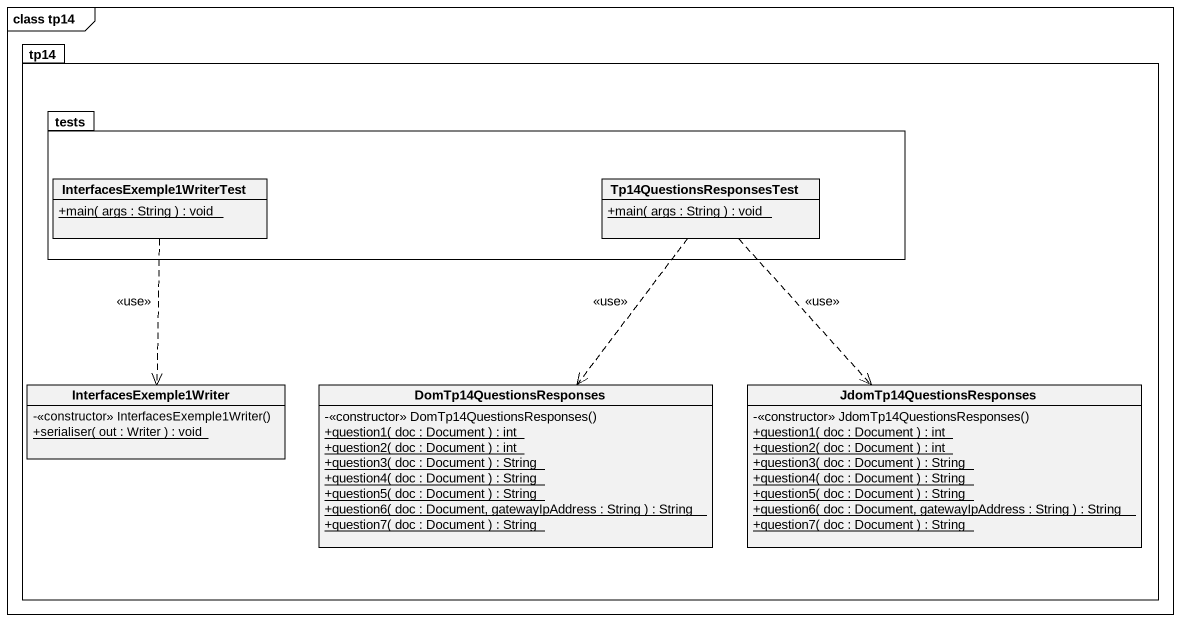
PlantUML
@startuml
mainframe class tp14
hide circle
hide empty members
skinparam classAttributeIconSize 0
package tp14 {
  package tests {
    class InterfacesExemple1WriterTest {
      {static} +main( args : String ) : void
    }
    class Tp14QuestionsResponsesTest {
      {static} +main( args : String ) : void
    }
  }
  class InterfacesExemple1Writer {
    -<<constructor>> InterfacesExemple1Writer()
    {static} +serialiser( out : Writer ) : void
  }
  class DomTp14QuestionsResponses {
    -<<constructor>> DomTp14QuestionsResponses()
    {static} +question1( doc : Document ) : int
    {static} +question2( doc : Document ) : int
    {static} +question3( doc : Document ) : String
    {static} +question4( doc : Document ) : String
    {static} +question5( doc : Document ) : String
    {static} +question6( doc : Document, gatewayIpAddress : String ) : String
    {static} +question7( doc : Document ) : String
  }
  class JdomTp14QuestionsResponses {
    -<<constructor>> JdomTp14QuestionsResponses()
    {static} +question1( doc : Document ) : int
    {static} +question2( doc : Document ) : int
    {static} +question3( doc : Document ) : String
    {static} +question4( doc : Document ) : String
    {static} +question5( doc : Document ) : String
    {static} +question6( doc : Document, gatewayIpAddress : String ) : String
    {static} +question7( doc : Document ) : String
  }
}
InterfacesExemple1WriterTest ..> InterfacesExemple1Writer : <<use>>
Tp14QuestionsResponsesTest ..> DomTp14QuestionsResponses : <<use>>
Tp14QuestionsResponsesTest ..> JdomTp14QuestionsResponses : <<use>>
@enduml
